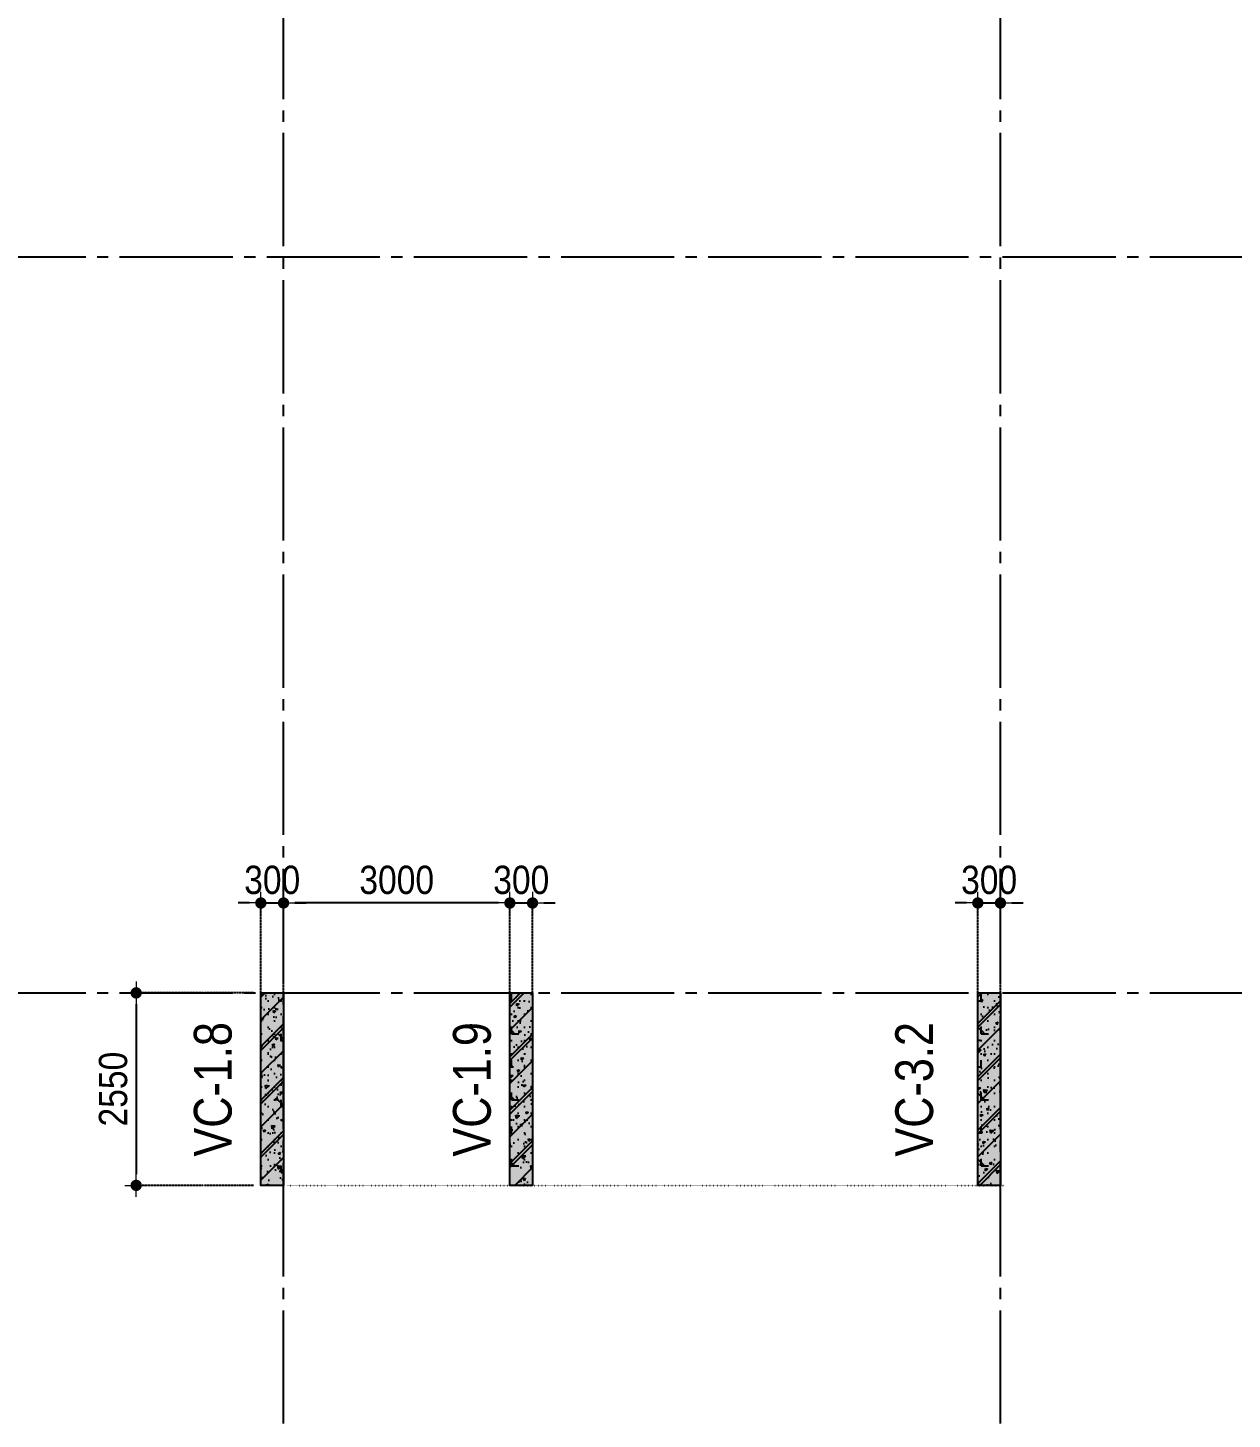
# Model space of a CAD drawing. Header units: millimetres. Extents: x -3973692 to -2843767, y 592734 to 838475.
# Drawn here: x -2890734 to -2874775, y 627033 to 645467 of the extents above; entities that cross this region are included whole.
import ezdxf
from ezdxf.enums import TextEntityAlignment as Align

# ---------------------------------------------------------------- set-up
doc = ezdxf.new("R2010")
doc.units = ezdxf.units.MM
doc.header["$MEASUREMENT"] = 0
doc.header["$PDMODE"] = 3
doc.header["$PDSIZE"] = -20
for name, pattern in [('CHG_XX_Luoi truc-Block C$0$MB_Luoi truc-150-TWC$0$Center101', [13, 10, -1, 1, -1]), ('DIVIDE2', [15.87499999999999, 6.349999999999998, -3.174999999999998, 0, -3.174999999999998, 0, -3.174999999999998]), ('DOT2', [0.125, 0, -0.125]), ('HIDDEN5', [2.8375, 1.25, -1.5875])]:
    doc.linetypes.add(name, pattern=pattern)
doc.layers.get('0').update_dxf_attribs({"lineweight": 9})
doc.layers.get('Defpoints').update_dxf_attribs({"color": 10, "lineweight": 0})
for name, color, linetype, lineweight in [("'S_General_Dim_1", 1, 'Continuous', 18), ("'S_General_Divide_3 Intermediate", 3, 'DIVIDE2', 40), ('CHG_XX_Cot_Block C-T8-15$0$Dim 200', 1, 'Continuous', 5), ('TEXT', 7, 'Continuous', 15)]:
    doc.layers.add(name, color=color, linetype=linetype, lineweight=lineweight)
for name, color, linetype in [('CHG_XX_Cot_Block C-T8-15$0$mb_cot tang 14-17 twc$0$Concrete Hatch', 218, 'Continuous'), ('CHG_XX_Cot_Block C-T8-15$0$mb_cot tang 14-17 twc$0$Concrete Line', 6, 'Continuous'), ('CHG_XX_Cot_Block C-T8-15$0$mb_cot tang 14-17 twc$0$Concrete Solid', 216, 'Continuous'), ('CHG_XX_Luoi truc-Block C$0$MB_Luoi truc-150-TWC$0$Grid', 34, 'Continuous'), ('CHG_XX_Luoi truc-Block C$0$MB_Luoi truc-150-TWC$0$Grid Line', 251, 'CHG_XX_Luoi truc-Block C$0$MB_Luoi truc-150-TWC$0$Center101'), ('dim', 1, 'Continuous')]:
    doc.layers.add(name, color=color, linetype=linetype)
doc.styles.add('arial', font='arial.ttf', dxfattribs={"width": 0.85})
doc.styles.add('CHG_XX_Luoi truc-Block C$0$MB_Luoi truc-150-TWC$0$Grid A-F$0$VNI-HelveCB', font='')
doc.styles.add('TTP-HelCon', font='')
doc.styles.get('CHG_XX_Luoi truc-Block C$0$MB_Luoi truc-150-TWC$0$Grid A-F$0$VNI-HelveCB').set_extended_font_data('VNI-Helve-Condense', bold=True)
doc.styles.get('TTP-HelCon').set_extended_font_data('VNI-Helve-Condense')
doc.dimstyles.new('150', dxfattribs={"dimscale": 150, "dimtxt": 2.5, "dimasz": 1, "dimexe": 0, "dimexo": 0, "dimgap": 0.75, "dimtad": 1, "dimdec": 0, "dimzin": 9, "dimdsep": 46, "dimtxsty": 'arial', "dimblk1": 'DIMDOT', "dimblk2": 'DIMDOT', "dimsah": 1, "dimcen": 2, "dimdle": 3, "dimclre": 8, "dimclrt": 2, "dimadec": 0, "dimazin": 0, "dimtfac": 1, "dimtdec": 0, "dimtix": 1, "dimtmove": 2, "dimatfit": 3, "dimldrblk": 'DIMPIJL', "dimfxl": 1, "dimtvp": 1.8, "dimtolj": 1, "dimtzin": 0, "dimarcsym": 0})

# ---------------------------------------------------------------- blocks, each defined once
blk = doc.blocks.new('*U3101')
at = {"layer": 'CHG_XX_Luoi truc-Block C$0$MB_Luoi truc-150-TWC$0$Grid Line'}
blk.add_line((0, 0), (0, 446), dxfattribs=at)
at = {"layer": 'CHG_XX_Luoi truc-Block C$0$MB_Luoi truc-150-TWC$0$Grid', "lineweight": -2, "style": 'CHG_XX_Luoi truc-Block C$0$MB_Luoi truc-150-TWC$0$Grid A-F$0$VNI-HelveCB'}
for tag, p in [('GRIDSUB', (0, 455)), ('GRID', (0, -9))]:
    blk.add_attdef(tag, text='', height=5, dxfattribs=at).set_placement(p, align=Align.MIDDLE)
blk = doc.blocks.new('*U3103')
at = {"layer": 'CHG_XX_Luoi truc-Block C$0$MB_Luoi truc-150-TWC$0$Grid Line'}
blk.add_line((0, 0), (0, 360), dxfattribs=at)
at = {"layer": 'CHG_XX_Luoi truc-Block C$0$MB_Luoi truc-150-TWC$0$Grid', "lineweight": -2, "style": 'CHG_XX_Luoi truc-Block C$0$MB_Luoi truc-150-TWC$0$Grid A-F$0$VNI-HelveCB'}
for tag, p in [('GRIDSUB', (0, 369)), ('GRID', (0, -9))]:
    blk.add_attdef(tag, text='', height=5, dxfattribs=at).set_placement(p, align=Align.MIDDLE)
blk = doc.blocks.new('CHG_XX_Luoi truc-Block C')
at = {"layer": 'CHG_XX_Luoi truc-Block C$0$MB_Luoi truc-150-TWC$0$Grid', "xscale": 150, "yscale": 150, "zscale": 150}
for p in [(8027543.477890482, 945886.7127233499), (8037043.477890482, 945886.7127233499)]:
    blk.add_blockref('*U3103', p, dxfattribs=at)
at = {"layer": 'CHG_XX_Luoi truc-Block C$0$MB_Luoi truc-150-TWC$0$Grid', "xscale": -150, "yscale": 150, "zscale": 150, "rotation": 270}
for p in [(8001971.747213705, 980843.81453865), (8001971.747213705, 971093.81453865)]:
    blk.add_blockref('*U3101', p, dxfattribs=at)
blk = doc.blocks.new('*U3207')
at = {"layer": 'CHG_XX_Cot_Block C-T8-15$0$mb_cot tang 14-17 twc$0$Concrete Hatch'}
h = blk.add_hatch(dxfattribs=at)
h.set_pattern_fill('CONCRETE', color=256, scale=50, style=0, pattern_type=2)
h.set_pattern_definition([(45, (1000, -49.99999999999989), (-176.7766952966369, 176.7766952966369), []), (45, (1000, 1.13686837721616e-13), (-353.5533905932737, 353.5533905932738), []), (49.99999999999999, (1000, -49.99999999999989), (358.6300913003767, -31.37606749129755), [37.5, -412.5]), (355, (1000, -49.99999999999989), (-69.3756668065, 376.0960668500059), [30, -330]), (100.4514, (1029.88584, -52.61466999999988), (289.2546908570108, 344.7197710304768), [31.870095, -350.571056]), (46.18420000000001, (1000, 50.00000000000011), (533.6205243128222, -82.75950716450905), [56.25, -618.75]), (96.6356, (1044.4683725, 43.1033465000001), (467.3313527743517, 487.0589354502209), [47.805144, -525.8565]), (351.1842, (1000, 50.00000000000011), (467.3309725668136, 487.0593004626623), [45, -495]), (21, (1050, 25.00000000000011), (298.4535260592309, -201.3094453326694), [37.5, -412.5]), (326.0000000000001, (1050, 25.00000000000011), (121.6576659607909, 362.5750225234265), [30, -330]), (71.4514, (1074.8711165, 8.224197000000117), (420.111314290745, 161.2652483549762), [31.870095, -350.571056]), (37.50000000000001, (1000, -49.99999999999989), (6.079927658645334, 166.4469269156558), [0, -326, 0, -335, 0, -331.25]), (7.499999999999999, (1000, -49.99999999999989), (131.5347687210743, 197.2058559411801), [0, -191, 0, -318.5, 0, -126.25]), (327.5, (888.5, -49.99999999999989), (266.9112180862045, -11.2774358671899), [0, -125, 0, -390, 0, -517.5]), (317.5, (838.5, -49.99999999999989), (291.5930846711931, 50.05249116615882), [0, -162.5, 0, -259, 0, -367.5]), (0, (1175, 125.0000000000001), (0, 875), [87.5, -787.5]), (0, (1437.5, 300.0000000000001), (0, 875), [87.5, -787.5]), (0, (1262.5, 650.0000000000001), (0, 875), [87.5, -350, 87.5, -350]), (90, (1175, 125.0000000000001), (-875, 5.35782974626967e-14), [87.5, -787.5]), (90, (1262.5, 650.0000000000001), (-875, 5.35782974626967e-14), [87.5, -787.5]), (90, (1525, 300.0000000000001), (-875, 5.35782974626967e-14), [87.5, -787.5]), (90, (1700, 562.5000000000001), (-875, 5.35782974626967e-14), [87.5, -787.5]), (135, (1262.5, 125.0000000000001), (-875.016357447105, 8.881784197001252e-14), [123.76, -1113.7]), (135, (1350, 650.0000000000001), (-875.016357447105, 8.881784197001252e-14), [123.76, -1113.7]), (45, (1437.5, 300.0000000000001), (8.881784197001252e-14, 875.016357447105), [123.76, -247.485, 123.76, -742.455]), (0, (825, -49.99999999999989), (87.5, 87.5), [-175, 0])])
h.paths.add_polyline_path([(-750, 150), (-750, -149.9999999999999), (1800, -150), (1800, 150)])
at = {"layer": 'CHG_XX_Cot_Block C-T8-15$0$mb_cot tang 14-17 twc$0$Concrete Solid'}
blk.add_hatch(color=256, dxfattribs=at).paths.add_polyline_path([(-750, 150), (-750, -149.9999999999999), (1800, -150), (1800, 150)])
at = {"layer": 'CHG_XX_Cot_Block C-T8-15$0$mb_cot tang 14-17 twc$0$Concrete Line'}
blk.add_lwpolyline([(-750, 150), (-750, -149.9999999999999), (1800, -150), (1800, 150)], close=True, dxfattribs=at)
blk = doc.blocks.new('*U3195')
at = {"layer": 'CHG_XX_Cot_Block C-T8-15$0$mb_cot tang 14-17 twc$0$Concrete Hatch'}
h = blk.add_hatch(dxfattribs=at)
h.set_pattern_fill('CONCRETE', color=256, scale=50, style=0, pattern_type=2)
h.set_pattern_definition([(45, (1000, -149.9999999999999), (-176.7766952966369, 176.7766952966369), []), (45, (1000, -99.99999999999989), (-353.5533905932737, 353.5533905932738), []), (49.99999999999999, (1000, -149.9999999999999), (358.6300913003767, -31.37606749129755), [37.5, -412.5]), (355, (1000, -149.9999999999999), (-69.3756668065, 376.0960668500059), [30, -330]), (100.4514, (1029.88584, -152.6146699999999), (289.2546908570108, 344.7197710304768), [31.870095, -350.571056]), (46.18420000000001, (1000, -49.99999999999989), (533.6205243128222, -82.75950716450905), [56.25, -618.75]), (96.6356, (1044.4683725, -56.8966534999999), (467.3313527743517, 487.0589354502209), [47.805144, -525.8565]), (351.1842, (1000, -49.99999999999989), (467.3309725668136, 487.0593004626623), [45, -495]), (21, (1050, -74.99999999999989), (298.4535260592309, -201.3094453326694), [37.5, -412.5]), (326.0000000000001, (1050, -74.99999999999989), (121.6576659607909, 362.5750225234265), [30, -330]), (71.4514, (1074.8711165, -91.77580299999988), (420.111314290745, 161.2652483549762), [31.870095, -350.571056]), (37.50000000000001, (1000, -149.9999999999999), (6.079927658645334, 166.4469269156558), [0, -326, 0, -335, 0, -331.25]), (7.499999999999999, (1000, -149.9999999999999), (131.5347687210743, 197.2058559411801), [0, -191, 0, -318.5, 0, -126.25]), (327.5, (888.5, -149.9999999999999), (266.9112180862045, -11.2774358671899), [0, -125, 0, -390, 0, -517.5]), (317.5, (838.5, -149.9999999999999), (291.5930846711931, 50.05249116615882), [0, -162.5, 0, -259, 0, -367.5]), (0, (1175, 25.00000000000011), (0, 875), [87.5, -787.5]), (0, (1437.5, 200.0000000000001), (0, 875), [87.5, -787.5]), (0, (1262.5, 550.0000000000001), (0, 875), [87.5, -350, 87.5, -350]), (90, (1175, 25.00000000000011), (-875, 5.35782974626967e-14), [87.5, -787.5]), (90, (1262.5, 550.0000000000001), (-875, 5.35782974626967e-14), [87.5, -787.5]), (90, (1525, 200.0000000000001), (-875, 5.35782974626967e-14), [87.5, -787.5]), (90, (1700, 462.5000000000001), (-875, 5.35782974626967e-14), [87.5, -787.5]), (135, (1262.5, 25.00000000000011), (-875.016357447105, 8.881784197001252e-14), [123.76, -1113.7]), (135, (1350, 550.0000000000001), (-875.016357447105, 8.881784197001252e-14), [123.76, -1113.7]), (45, (1437.5, 200.0000000000001), (8.881784197001252e-14, 875.016357447105), [123.76, -247.485, 123.76, -742.455]), (0, (825, -149.9999999999999), (87.5, 87.5), [-175, 0])])
h.paths.add_polyline_path([(-750, 100), (-750, -199.9999999999999), (1800, -200), (1800, 100)])
at = {"layer": 'CHG_XX_Cot_Block C-T8-15$0$mb_cot tang 14-17 twc$0$Concrete Solid'}
blk.add_hatch(color=256, dxfattribs=at).paths.add_polyline_path([(-750, 100), (-750, -199.9999999999999), (1800, -200), (1800, 100)])
at = {"layer": 'CHG_XX_Cot_Block C-T8-15$0$mb_cot tang 14-17 twc$0$Concrete Line'}
blk.add_lwpolyline([(-750, 100), (-750, -199.9999999999999), (1800, -200), (1800, 100)], close=True, dxfattribs=at)
blk = doc.blocks.new('CHG_XX_Cot_Block C-T8-15')
at = {"layer": 'CHG_XX_Cot_Block C-T8-15$0$Dim 200'}
blk.add_blockref('CHG_XX_Luoi truc-Block C', (0, 0), dxfattribs=at)
at = {"layer": 'CHG_XX_Cot_Block C-T8-15$0$mb_cot tang 14-17 twc$0$Concrete Line', "xscale": -1, "rotation": 270}
for name, p in [('*U3207', (8027393.477890483, 969293.81453865)), ('*U3195', (8030743.477890483, 969293.81453865)), ('*U3207', (8036893.477890483, 969293.81453865))]:
    blk.add_blockref(name, p, dxfattribs=at)
blk = doc.blocks.new('DIMDOT')
for p, q in [((1, 0), (-1, 0)), ((0, -1), (0, 1))]:
    blk.add_line(p, q)
at = {"const_width": 0.5}
blk.add_lwpolyline([(-0.25, 0, 1), (0.25, 0, 1)], format="xyb", close=True, dxfattribs=at)
blk = doc.blocks.new('*D1940')
at = {"layer": "'S_General_Dim_1", "color": 0, "lineweight": -2, "transparency": 16777216}
for p, q in [((-2887795.198556934, 633872.0911507262), (-2887945.198556934, 633872.0911507262)), ((-2887645.198556934, 633872.0911507262), (-2887345.198556722, 633872.0911507262)), ((-2887195.198556722, 633872.0911507262), (-2887045.198556722, 633872.0911507262))]:
    blk.add_line(p, q, dxfattribs=at)
at = {"layer": "'S_General_Dim_1", "color": 8, "linetype": 'HIDDEN5', "lineweight": -2, "transparency": 16777216}
for p, q in [((-2887645.198556934, 632681.011449586), (-2887645.198556934, 633872.0911507262)), ((-2887345.198556722, 632681.011449586), (-2887345.198556722, 633872.0911507262))]:
    blk.add_line(p, q, dxfattribs=at)
at = {"layer": 'Defpoints', "color": 0, "transparency": 16777216}
for p in [(-2887345.198556722, 633872.0911507262), (-2887645.198556934, 632681.011449586), (-2887345.198556722, 632681.011449586)]:
    blk.add_point(p, dxfattribs=at)
at = {"layer": "'S_General_Dim_1", "color": 0, "lineweight": -2, "transparency": 16777216, "xscale": 150, "yscale": 150, "zscale": 150}
blk.add_blockref('DIMDOT', (-2887645.198556934, 633872.0911507262), dxfattribs=at)
at = {"layer": "'S_General_Dim_1", "color": 0, "lineweight": -2, "transparency": 16777216, "xscale": 150, "yscale": 150, "zscale": 150, "rotation": 180}
blk.add_blockref('DIMDOT', (-2887345.198556722, 633872.0911507262), dxfattribs=at)
at = {"layer": "'S_General_Dim_1", "color": 2, "transparency": 16777216, "insert": (-2887495.198556828, 634176.1839201668), "char_height": 375, "attachment_point": 5, "style": 'arial'}
blk.add_mtext('\\A1;300', dxfattribs=at)
blk = doc.blocks.new('DIMPIJL')
at = {"linetype": 'ByBlock'}
blk.add_solid([(-2.5, 0.4166666666666686), (-2.5, -0.4166666666666686), (0, 0)], dxfattribs=at)
blk = doc.blocks.new('*D1941')
at = {"layer": "'S_General_Dim_1", "color": 0, "lineweight": -2, "transparency": 16777216}
for p, q in [((-2884495.198556936, 633872.0911507262), (-2884645.198556936, 633872.0911507262)), ((-2884345.198556936, 633872.0911507262), (-2884045.198556934, 633872.0911507262)), ((-2883895.198556934, 633872.0911507262), (-2883745.198556934, 633872.0911507262))]:
    blk.add_line(p, q, dxfattribs=at)
at = {"layer": "'S_General_Dim_1", "color": 8, "linetype": 'HIDDEN5', "lineweight": -2, "transparency": 16777216}
for p, q in [((-2884345.198556936, 632681.0114495861), (-2884345.198556936, 633872.0911507262)), ((-2884045.198556934, 632681.011449586), (-2884045.198556934, 633872.0911507262))]:
    blk.add_line(p, q, dxfattribs=at)
at = {"layer": 'Defpoints', "color": 0, "transparency": 16777216}
for p in [(-2884045.198556934, 633872.0911507262), (-2884345.198556936, 632681.0114495861), (-2884045.198556934, 632681.011449586)]:
    blk.add_point(p, dxfattribs=at)
at = {"layer": "'S_General_Dim_1", "color": 0, "lineweight": -2, "transparency": 16777216, "xscale": 150, "yscale": 150, "zscale": 150}
blk.add_blockref('DIMDOT', (-2884345.198556936, 633872.0911507262), dxfattribs=at)
at = {"layer": "'S_General_Dim_1", "color": 0, "lineweight": -2, "transparency": 16777216, "xscale": 150, "yscale": 150, "zscale": 150, "rotation": 180}
blk.add_blockref('DIMDOT', (-2884045.198556934, 633872.0911507262), dxfattribs=at)
at = {"layer": "'S_General_Dim_1", "color": 2, "transparency": 16777216, "insert": (-2884195.198556935, 634176.1839201668), "char_height": 375, "attachment_point": 5, "style": 'arial'}
blk.add_mtext('\\A1;300', dxfattribs=at)
blk = doc.blocks.new('*D1942')
at = {"layer": "'S_General_Dim_1", "color": 0, "lineweight": -2, "transparency": 16777216}
for p, q in [((-2878295.198556934, 633872.0911507262), (-2878445.198556934, 633872.0911507262)), ((-2878145.198556934, 633872.0911507262), (-2877845.198556936, 633872.0911507262)), ((-2877695.198556936, 633872.0911507262), (-2877545.198556936, 633872.0911507262))]:
    blk.add_line(p, q, dxfattribs=at)
at = {"layer": "'S_General_Dim_1", "color": 8, "linetype": 'HIDDEN5', "lineweight": -2, "transparency": 16777216}
for p, q in [((-2878145.198556934, 632681.0114495861), (-2878145.198556934, 633872.0911507262)), ((-2877845.198556936, 632681.0114495861), (-2877845.198556936, 633872.0911507262))]:
    blk.add_line(p, q, dxfattribs=at)
at = {"layer": 'Defpoints', "color": 0, "transparency": 16777216}
for p in [(-2877845.198556936, 633872.0911507262), (-2878145.198556934, 632681.0114495861), (-2877845.198556936, 632681.0114495861)]:
    blk.add_point(p, dxfattribs=at)
at = {"layer": "'S_General_Dim_1", "color": 0, "lineweight": -2, "transparency": 16777216, "xscale": 150, "yscale": 150, "zscale": 150}
blk.add_blockref('DIMDOT', (-2878145.198556934, 633872.0911507262), dxfattribs=at)
at = {"layer": "'S_General_Dim_1", "color": 0, "lineweight": -2, "transparency": 16777216, "xscale": 150, "yscale": 150, "zscale": 150, "rotation": 180}
blk.add_blockref('DIMDOT', (-2877845.198556936, 633872.0911507262), dxfattribs=at)
at = {"layer": "'S_General_Dim_1", "color": 2, "transparency": 16777216, "insert": (-2877995.198556935, 634176.1839201668), "char_height": 375, "attachment_point": 5, "style": 'arial'}
blk.add_mtext('\\A1;300', dxfattribs=at)
blk = doc.blocks.new('*D1947')
at = {"layer": "'S_General_Dim_1", "color": 8, "linetype": 'HIDDEN5', "lineweight": -2, "transparency": 16777216}
for p, q in [((-2887745.198556723, 632681.0114495863), (-2889298.016528613, 632681.0114495863)), ((-2887745.198556723, 630131.0114495863), (-2889298.016528613, 630131.0114495863))]:
    blk.add_line(p, q, dxfattribs=at)
at = {"layer": "'S_General_Dim_1", "color": 0, "lineweight": -2, "transparency": 16777216}
blk.add_line((-2889298.016528613, 632531.0114495863), (-2889298.016528613, 630281.0114495863), dxfattribs=at)
at = {"layer": 'Defpoints', "color": 0, "transparency": 16777216}
for p in [(-2887745.198556723, 632681.0114495863), (-2889298.016528613, 630131.0114495863), (-2887745.198556723, 630131.0114495863)]:
    blk.add_point(p, dxfattribs=at)
at = {"layer": "'S_General_Dim_1", "color": 0, "lineweight": -2, "transparency": 16777216, "xscale": 150, "yscale": 150, "zscale": 150}
for p, rotation in [((-2889298.016528613, 632681.0114495863), 90), ((-2889298.016528613, 630131.0114495863), 270)]:
    blk.add_blockref('DIMDOT', p, dxfattribs=dict(at, rotation=rotation))
at = {"layer": "'S_General_Dim_1", "color": 2, "transparency": 16777216, "insert": (-2889601.981399009, 631406.0114495871), "char_height": 375, "attachment_point": 5, "rotation": 90, "style": 'arial'}
blk.add_mtext('\\A1;2550', dxfattribs=at)
blk = doc.blocks.new('c')
at = {"layer": 'TEXT', "color": 3, "style": 'TTP-HelCon'}
for s, p in [('VC-1.8', (-39087.91702002333, 20530.97239662823)), ('VC-1.9', (-35654.22852002317, 20530.97239662823)), ('VC-3.2', (-29793.09102002392, 20530.97239662823))]:
    blk.add_text(s, height=500, rotation=90, dxfattribs=at).set_placement(p)
blk = doc.blocks.new('*D1977')
at = {"layer": "'S_General_Dim_1", "color": 8, "linetype": 'HIDDEN5', "lineweight": -2, "transparency": 16777216}
for p, q in [((-2887345.198556722, 632681.011449586), (-2887345.198556722, 633872.0911507262)), ((-2884345.198556936, 632681.0114495861), (-2884345.198556936, 633872.0911507262))]:
    blk.add_line(p, q, dxfattribs=at)
at = {"layer": "'S_General_Dim_1", "color": 0, "lineweight": -2, "transparency": 16777216}
blk.add_line((-2884495.198556936, 633872.0911507262), (-2887195.198556722, 633872.0911507262), dxfattribs=at)
at = {"layer": 'Defpoints', "color": 0, "transparency": 16777216}
for p in [(-2887345.198556722, 633872.0911507262), (-2887345.198556722, 632681.011449586), (-2884345.198556936, 632681.0114495861)]:
    blk.add_point(p, dxfattribs=at)
at = {"layer": "'S_General_Dim_1", "color": 0, "lineweight": -2, "transparency": 16777216, "xscale": 150, "yscale": 150, "zscale": 150, "rotation": 180}
blk.add_blockref('DIMDOT', (-2887345.198556722, 633872.0911507262), dxfattribs=at)
at = {"layer": "'S_General_Dim_1", "color": 0, "lineweight": -2, "transparency": 16777216, "xscale": 150, "yscale": 150, "zscale": 150}
blk.add_blockref('DIMDOT', (-2884345.198556936, 633872.0911507262), dxfattribs=at)
at = {"layer": "'S_General_Dim_1", "color": 2, "transparency": 16777216, "insert": (-2885845.198556829, 634176.1839201668), "char_height": 375, "attachment_point": 5, "style": 'arial'}
blk.add_mtext('\\A1;3000', dxfattribs=at)

msp = doc.modelspace()

# ---------------------------------------------------------------- linework, layer by layer
at = {"layer": 'dim', "linetype": 'DOT2', "ltscale": 10}
msp.add_line((-2887295.198556722, 630131.011449586), (-2877795.198556816, 630131.011449586), dxfattribs=at)

# ---------------------------------------------------------------- block references
at = {"layer": "'S_General_Divide_3 Intermediate"}
msp.add_blockref('CHG_XX_Cot_Block C-T8-15', (-10914888.67644742, -338412.8030890638), dxfattribs=at)
at = {"layer": 'TEXT'}
msp.add_blockref('c', (-2848945.198556816, 609981.0114495861), dxfattribs=at)

# ---------------------------------------------------------------- dimensions: what is measured, and where the dimension line sits
at = {"layer": "'S_General_Dim_1"}
for base, p1, p2, picture, middle in [((-2887345.198556722, 633872.0911507262), (-2887645.198556934, 632681.011449586), (-2887345.198556722, 632681.011449586), '*D1940', (-2887495.198556828, 634176.1839201668)), ((-2887345.198556722, 633872.0911507262), (-2884345.198556936, 632681.0114495861), (-2887345.198556722, 632681.011449586), '*D1977', (-2885845.198556829, 634176.1839201668)), ((-2884045.198556934, 633872.0911507262), (-2884345.198556936, 632681.0114495861), (-2884045.198556934, 632681.011449586), '*D1941', (-2884195.198556935, 634176.1839201668)), ((-2877845.198556936, 633872.0911507262), (-2878145.198556934, 632681.0114495861), (-2877845.198556936, 632681.0114495861), '*D1942', (-2877995.198556935, 634176.1839201668))]:
    dim = msp.add_linear_dim(base=base, p1=p1, p2=p2, dimstyle='150', dxfattribs=at)
    dim.commit()
    dim.dimension.update_dxf_attribs({"geometry": picture, "text_midpoint": middle})
dim = msp.add_linear_dim(base=(-2889298.016528613, 630131.0114495863), p1=(-2887745.198556722, 632681.011449586), p2=(-2887745.198556722, 630131.011449586), angle=90, dimstyle='150', dxfattribs=at)
dim.commit()
dim.dimension.update_dxf_attribs({"geometry": '*D1947', "text_midpoint": (-2889601.981399009, 631406.0114495871)})

doc.saveas('drawing.dxf')
